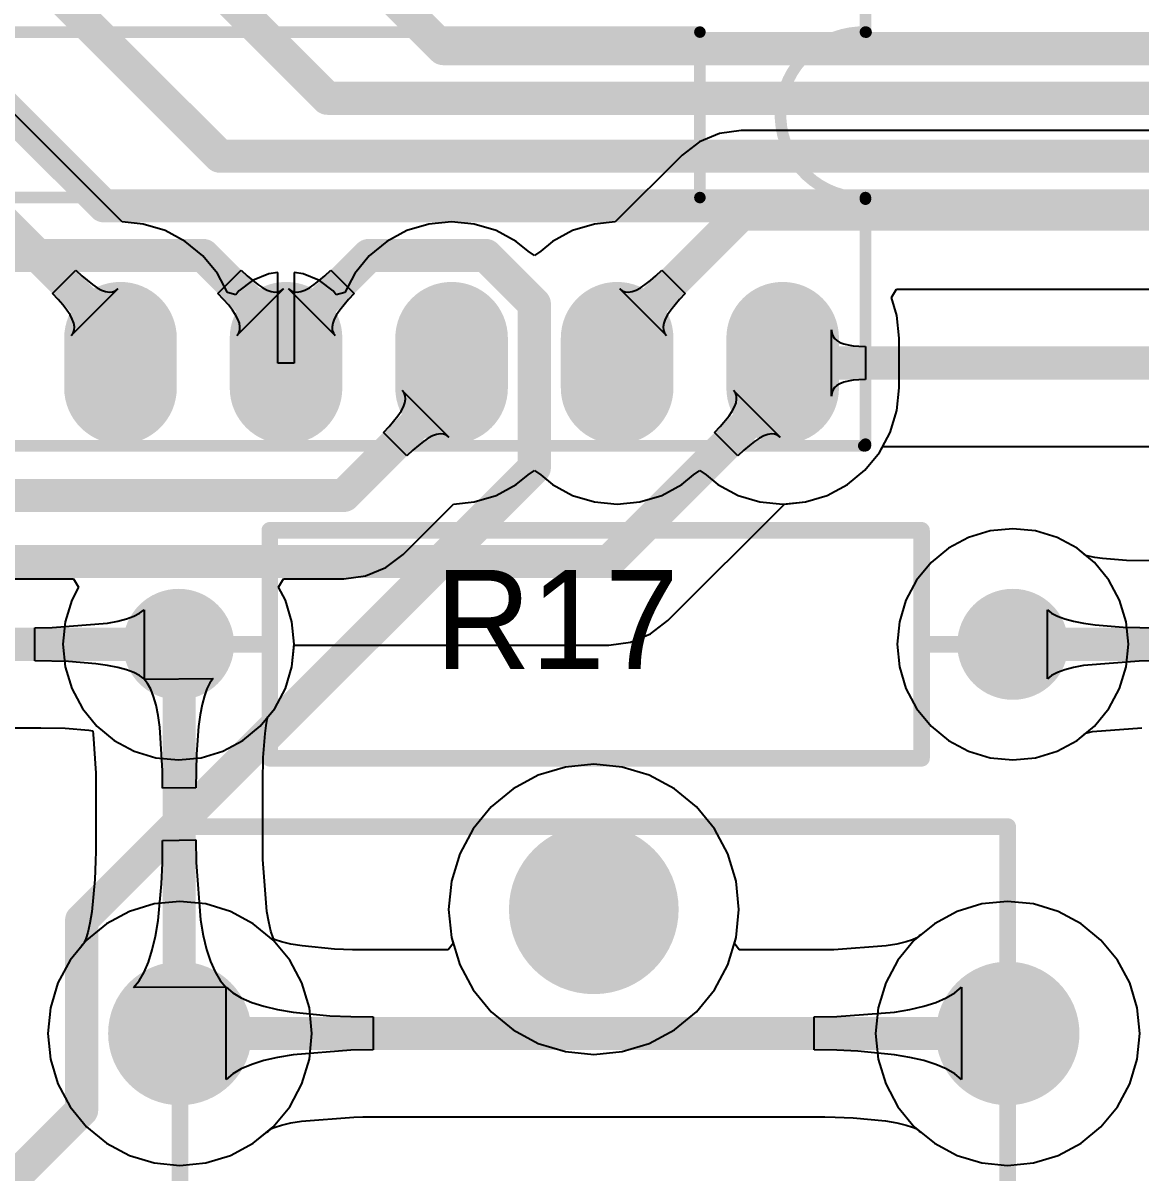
# Model space of a CAD drawing. Header units: millimetres. Extents: x 0 to 140, y 0 to 130.
# Drawn here: x 70.26 to 87.41, y 63.26 to 80.91 of the extents above; entities that cross this region are included whole.
import ezdxf

# ---------------------------------------------------------------- set-up
doc = ezdxf.new("R2010")
doc.units = ezdxf.units.MM
for name, color, linetype in [('BottomLayer', 5, 'Continuous'), ('BottomSolder', 6, 'Continuous'), ('MultiLayer', 9, 'Continuous'), ('PadHoleLayer', 156, 'Continuous'), ('TopLayer', 1, 'Continuous'), ('TopOverlay', 2, 'Continuous'), ('TopSolder', 216, 'Continuous')]:
    doc.layers.add(name, color=color, linetype=linetype)

msp = doc.modelspace()

# ---------------------------------------------------------------- hatches: boundary and pattern name
at = {"layer": 'BottomLayer'}
h = msp.add_hatch(color=5, dxfattribs=at)
edge = h.paths.add_edge_path()
edge.add_arc((71.755, 76.073), 0.762, 0, 180)
edge.add_line((70.993, 76.073), (70.993, 75.311))
edge.add_arc((71.755, 75.311), 0.762, 180, 360)
edge.add_line((72.517, 75.311), (72.517, 76.073))
h = msp.add_hatch(color=5, dxfattribs=at)
edge = h.paths.add_edge_path()
edge.add_arc((74.295, 76.073), 0.762, 0, 180)
edge.add_line((73.533, 76.073), (73.533, 75.311))
edge.add_arc((74.295, 75.311), 0.762, 180, 360)
edge.add_line((75.057, 75.311), (75.057, 76.073))
h = msp.add_hatch(color=5, dxfattribs=at)
edge = h.paths.add_edge_path()
edge.add_arc((76.835, 76.073), 0.762, 0, 180)
edge.add_line((76.073, 76.073), (76.073, 75.311))
edge.add_arc((76.835, 75.311), 0.762, 180, 360)
edge.add_line((77.597, 75.311), (77.597, 76.073))
h = msp.add_hatch(color=5, dxfattribs=at)
edge = h.paths.add_edge_path()
edge.add_arc((79.375, 76.073), 0.762, 0, 180)
edge.add_line((78.613, 76.073), (78.613, 75.311))
edge.add_arc((79.375, 75.311), 0.762, 180, 360)
edge.add_line((80.137, 75.311), (80.137, 76.073))
h = msp.add_hatch(color=5, dxfattribs=at)
edge = h.paths.add_edge_path()
edge.add_arc((81.915, 76.073), 0.762, 0, 180)
edge.add_line((81.153, 76.073), (81.153, 75.311))
edge.add_arc((81.915, 75.311), 0.762, 180, 360)
edge.add_line((82.677, 75.311), (82.677, 76.073))
h = msp.add_hatch(color=5, dxfattribs=at)
edge = h.paths.add_edge_path()
edge.add_arc((72.646, 71.374), 0.75, 0, 360)
h = msp.add_hatch(color=5, dxfattribs=at)
edge = h.paths.add_edge_path()
edge.add_arc((85.446, 71.374), 0.75, 0, 360)
h = msp.add_hatch(color=5, dxfattribs=at)
edge = h.paths.add_edge_path()
edge.add_arc((79.017, 67.306), 1.2, 0, 360)
h = msp.add_hatch(color=5, dxfattribs=at)
edge = h.paths.add_edge_path()
edge.add_arc((72.667, 65.401), 1, 0, 360)
h = msp.add_hatch(color=5, dxfattribs=at)
edge = h.paths.add_edge_path()
edge.add_arc((85.367, 65.401), 1, 0, 360)
at = {"layer": 'BottomSolder'}
h = msp.add_hatch(color=6, dxfattribs=at)
edge = h.paths.add_edge_path()
edge.add_arc((71.755, 76.073), 0.864, 0, 180)
edge.add_line((70.891, 76.073), (70.891, 75.311))
edge.add_arc((71.755, 75.311), 0.864, 180, 360)
edge.add_line((72.619, 75.311), (72.619, 76.073))
h = msp.add_hatch(color=6, dxfattribs=at)
edge = h.paths.add_edge_path()
edge.add_arc((74.295, 76.073), 0.864, 0, 180)
edge.add_line((73.431, 76.073), (73.431, 75.311))
edge.add_arc((74.295, 75.311), 0.864, 180, 360)
edge.add_line((75.159, 75.311), (75.159, 76.073))
h = msp.add_hatch(color=6, dxfattribs=at)
edge = h.paths.add_edge_path()
edge.add_arc((76.835, 76.073), 0.864, 0, 180)
edge.add_line((75.971, 76.073), (75.971, 75.311))
edge.add_arc((76.835, 75.311), 0.864, 180, 360)
edge.add_line((77.699, 75.311), (77.699, 76.073))
h = msp.add_hatch(color=6, dxfattribs=at)
edge = h.paths.add_edge_path()
edge.add_arc((79.375, 76.073), 0.864, 0, 180)
edge.add_line((78.511, 76.073), (78.511, 75.311))
edge.add_arc((79.375, 75.311), 0.864, 180, 360)
edge.add_line((80.239, 75.311), (80.239, 76.073))
h = msp.add_hatch(color=6, dxfattribs=at)
edge = h.paths.add_edge_path()
edge.add_arc((81.915, 76.073), 0.864, 0, 180)
edge.add_line((81.051, 76.073), (81.051, 75.311))
edge.add_arc((81.915, 75.311), 0.864, 180, 360)
edge.add_line((82.779, 75.311), (82.779, 76.073))
h = msp.add_hatch(color=6, dxfattribs=at)
edge = h.paths.add_edge_path()
edge.add_arc((72.646, 71.374), 0.852, 0, 360)
h = msp.add_hatch(color=6, dxfattribs=at)
edge = h.paths.add_edge_path()
edge.add_arc((85.446, 71.374), 0.852, 0, 360)
h = msp.add_hatch(color=6, dxfattribs=at)
edge = h.paths.add_edge_path()
edge.add_arc((79.017, 67.306), 1.302, 0, 360)
h = msp.add_hatch(color=6, dxfattribs=at)
edge = h.paths.add_edge_path()
edge.add_arc((72.667, 65.401), 1.102, 0, 360)
h = msp.add_hatch(color=6, dxfattribs=at)
edge = h.paths.add_edge_path()
edge.add_arc((85.367, 65.401), 1.102, 0, 360)
at = {"layer": 'MultiLayer'}
h = msp.add_hatch(color=9, dxfattribs=at)
edge = h.paths.add_edge_path()
edge.add_arc((71.755, 76.073), 0.762, 0, 180)
edge.add_line((70.993, 76.073), (70.993, 75.311))
edge.add_arc((71.755, 75.311), 0.762, 180, 360)
edge.add_line((72.517, 75.311), (72.517, 76.073))
h = msp.add_hatch(color=9, dxfattribs=at)
edge = h.paths.add_edge_path()
edge.add_arc((74.295, 76.073), 0.762, 0, 180)
edge.add_line((73.533, 76.073), (73.533, 75.311))
edge.add_arc((74.295, 75.311), 0.762, 180, 360)
edge.add_line((75.057, 75.311), (75.057, 76.073))
h = msp.add_hatch(color=9, dxfattribs=at)
edge = h.paths.add_edge_path()
edge.add_arc((76.835, 76.073), 0.762, 0, 180)
edge.add_line((76.073, 76.073), (76.073, 75.311))
edge.add_arc((76.835, 75.311), 0.762, 180, 360)
edge.add_line((77.597, 75.311), (77.597, 76.073))
h = msp.add_hatch(color=9, dxfattribs=at)
edge = h.paths.add_edge_path()
edge.add_arc((79.375, 76.073), 0.762, 0, 180)
edge.add_line((78.613, 76.073), (78.613, 75.311))
edge.add_arc((79.375, 75.311), 0.762, 180, 360)
edge.add_line((80.137, 75.311), (80.137, 76.073))
h = msp.add_hatch(color=9, dxfattribs=at)
edge = h.paths.add_edge_path()
edge.add_arc((81.915, 76.073), 0.762, 0, 180)
edge.add_line((81.153, 76.073), (81.153, 75.311))
edge.add_arc((81.915, 75.311), 0.762, 180, 360)
edge.add_line((82.677, 75.311), (82.677, 76.073))
h = msp.add_hatch(color=9, dxfattribs=at)
edge = h.paths.add_edge_path()
edge.add_arc((72.646, 71.374), 0.75, 0, 360)
h = msp.add_hatch(color=9, dxfattribs=at)
edge = h.paths.add_edge_path()
edge.add_arc((85.446, 71.374), 0.75, 0, 360)
h = msp.add_hatch(color=9, dxfattribs=at)
edge = h.paths.add_edge_path()
edge.add_arc((79.017, 67.306), 1.2, 0, 360)
h = msp.add_hatch(color=9, dxfattribs=at)
edge = h.paths.add_edge_path()
edge.add_arc((72.667, 65.401), 1, 0, 360)
h = msp.add_hatch(color=9, dxfattribs=at)
edge = h.paths.add_edge_path()
edge.add_arc((85.367, 65.401), 1, 0, 360)
at = {"layer": 'PadHoleLayer'}
h = msp.add_hatch(color=156, dxfattribs=at)
edge = h.paths.add_edge_path()
edge.add_arc((71.755, 75.692), 0.394, 0, 360)
h = msp.add_hatch(color=156, dxfattribs=at)
edge = h.paths.add_edge_path()
edge.add_arc((74.295, 75.692), 0.394, 0, 360)
h = msp.add_hatch(color=156, dxfattribs=at)
edge = h.paths.add_edge_path()
edge.add_arc((76.835, 75.692), 0.394, 0, 360)
h = msp.add_hatch(color=156, dxfattribs=at)
edge = h.paths.add_edge_path()
edge.add_arc((79.375, 75.692), 0.394, 0, 360)
h = msp.add_hatch(color=156, dxfattribs=at)
edge = h.paths.add_edge_path()
edge.add_arc((81.915, 75.692), 0.394, 0, 360)
h = msp.add_hatch(color=156, dxfattribs=at)
edge = h.paths.add_edge_path()
edge.add_arc((72.646, 71.374), 0.35, 0, 360)
h = msp.add_hatch(color=156, dxfattribs=at)
edge = h.paths.add_edge_path()
edge.add_arc((85.446, 71.374), 0.35, 0, 360)
h = msp.add_hatch(color=156, dxfattribs=at)
edge = h.paths.add_edge_path()
edge.add_arc((79.017, 67.306), 1, 0, 360)
h = msp.add_hatch(color=156, dxfattribs=at)
edge = h.paths.add_edge_path()
edge.add_arc((72.667, 65.401), 0.6, 0, 360)
h = msp.add_hatch(color=156, dxfattribs=at)
edge = h.paths.add_edge_path()
edge.add_arc((85.367, 65.401), 0.6, 0, 360)
at = {"layer": 'TopLayer'}
h = msp.add_hatch(color=1, dxfattribs=at)
edge = h.paths.add_edge_path()
edge.add_arc((71.755, 76.073), 0.762, 0, 180)
edge.add_line((70.993, 76.073), (70.993, 75.311))
edge.add_arc((71.755, 75.311), 0.762, 180, 360)
edge.add_line((72.517, 75.311), (72.517, 76.073))
h = msp.add_hatch(color=1, dxfattribs=at)
edge = h.paths.add_edge_path()
edge.add_arc((74.295, 76.073), 0.762, 0, 180)
edge.add_line((73.533, 76.073), (73.533, 75.311))
edge.add_arc((74.295, 75.311), 0.762, 180, 360)
edge.add_line((75.057, 75.311), (75.057, 76.073))
h = msp.add_hatch(color=1, dxfattribs=at)
edge = h.paths.add_edge_path()
edge.add_arc((76.835, 76.073), 0.762, 0, 180)
edge.add_line((76.073, 76.073), (76.073, 75.311))
edge.add_arc((76.835, 75.311), 0.762, 180, 360)
edge.add_line((77.597, 75.311), (77.597, 76.073))
h = msp.add_hatch(color=1, dxfattribs=at)
edge = h.paths.add_edge_path()
edge.add_arc((79.375, 76.073), 0.762, 0, 180)
edge.add_line((78.613, 76.073), (78.613, 75.311))
edge.add_arc((79.375, 75.311), 0.762, 180, 360)
edge.add_line((80.137, 75.311), (80.137, 76.073))
h = msp.add_hatch(color=1, dxfattribs=at)
edge = h.paths.add_edge_path()
edge.add_arc((81.915, 76.073), 0.762, 0, 180)
edge.add_line((81.153, 76.073), (81.153, 75.311))
edge.add_arc((81.915, 75.311), 0.762, 180, 360)
edge.add_line((82.677, 75.311), (82.677, 76.073))
h = msp.add_hatch(color=1, dxfattribs=at)
edge = h.paths.add_edge_path()
edge.add_arc((72.646, 71.374), 0.75, 0, 360)
h = msp.add_hatch(color=1, dxfattribs=at)
edge = h.paths.add_edge_path()
edge.add_arc((85.446, 71.374), 0.75, 0, 360)
h = msp.add_hatch(color=1, dxfattribs=at)
edge = h.paths.add_edge_path()
edge.add_arc((79.017, 67.306), 1.2, 0, 360)
h = msp.add_hatch(color=1, dxfattribs=at)
edge = h.paths.add_edge_path()
edge.add_arc((72.667, 65.401), 1, 0, 360)
h = msp.add_hatch(color=1, dxfattribs=at)
edge = h.paths.add_edge_path()
edge.add_arc((85.367, 65.401), 1, 0, 360)
at = {"layer": 'TopSolder'}
h = msp.add_hatch(color=216, dxfattribs=at)
edge = h.paths.add_edge_path()
edge.add_arc((71.755, 76.073), 0.864, 0, 180)
edge.add_line((70.891, 76.073), (70.891, 75.311))
edge.add_arc((71.755, 75.311), 0.864, 180, 360)
edge.add_line((72.619, 75.311), (72.619, 76.073))
h = msp.add_hatch(color=216, dxfattribs=at)
edge = h.paths.add_edge_path()
edge.add_arc((74.295, 76.073), 0.864, 0, 180)
edge.add_line((73.431, 76.073), (73.431, 75.311))
edge.add_arc((74.295, 75.311), 0.864, 180, 360)
edge.add_line((75.159, 75.311), (75.159, 76.073))
h = msp.add_hatch(color=216, dxfattribs=at)
edge = h.paths.add_edge_path()
edge.add_arc((76.835, 76.073), 0.864, 0, 180)
edge.add_line((75.971, 76.073), (75.971, 75.311))
edge.add_arc((76.835, 75.311), 0.864, 180, 360)
edge.add_line((77.699, 75.311), (77.699, 76.073))
h = msp.add_hatch(color=216, dxfattribs=at)
edge = h.paths.add_edge_path()
edge.add_arc((79.375, 76.073), 0.864, 0, 180)
edge.add_line((78.511, 76.073), (78.511, 75.311))
edge.add_arc((79.375, 75.311), 0.864, 180, 360)
edge.add_line((80.239, 75.311), (80.239, 76.073))
h = msp.add_hatch(color=216, dxfattribs=at)
edge = h.paths.add_edge_path()
edge.add_arc((81.915, 76.073), 0.864, 0, 180)
edge.add_line((81.051, 76.073), (81.051, 75.311))
edge.add_arc((81.915, 75.311), 0.864, 180, 360)
edge.add_line((82.779, 75.311), (82.779, 76.073))
h = msp.add_hatch(color=216, dxfattribs=at)
edge = h.paths.add_edge_path()
edge.add_arc((72.646, 71.374), 0.852, 0, 360)
h = msp.add_hatch(color=216, dxfattribs=at)
edge = h.paths.add_edge_path()
edge.add_arc((85.446, 71.374), 0.852, 0, 360)
h = msp.add_hatch(color=216, dxfattribs=at)
edge = h.paths.add_edge_path()
edge.add_arc((79.017, 67.306), 1.302, 0, 360)
h = msp.add_hatch(color=216, dxfattribs=at)
edge = h.paths.add_edge_path()
edge.add_arc((72.667, 65.401), 1.102, 0, 360)
h = msp.add_hatch(color=216, dxfattribs=at)
edge = h.paths.add_edge_path()
edge.add_arc((85.367, 65.401), 1.102, 0, 360)

# ---------------------------------------------------------------- linework, layer by layer
at = {"layer": 'BottomLayer'}
for p, q in [((71.783, 77.857), (68.47, 81.17)), ((80.64, 79.087), (80.374, 78.884)), ((80.948, 79.215), (80.64, 79.087)), ((81.28, 79.259), (80.948, 79.215)), ((111.075, 79.259), (81.28, 79.259)), ((80.374, 78.884), (79.347, 77.857)), ((72.104, 77.825), (71.783, 77.857)), ((76.835, 77.86), (76.486, 77.825)), ((77.184, 77.825), (76.835, 77.86)), ((79.347, 77.857), (79.026, 77.825)), ((72.439, 77.724), (72.104, 77.825)), ((72.748, 77.559), (72.439, 77.724)), ((76.151, 77.724), (75.842, 77.559)), ((76.486, 77.825), (76.151, 77.724)), ((77.519, 77.724), (77.184, 77.825)), ((77.828, 77.559), (77.519, 77.724)), ((78.691, 77.724), (78.382, 77.559)), ((79.026, 77.825), (78.691, 77.724)), ((73.018, 77.336), (72.748, 77.559)), ((75.842, 77.559), (75.572, 77.336)), ((78.008, 77.41), (77.828, 77.559)), ((78.382, 77.559), (78.202, 77.41)), ((73.241, 77.066), (73.018, 77.336)), ((75.572, 77.336), (75.349, 77.066)), ((78.105, 77.341), (78.008, 77.41)), ((78.202, 77.41), (78.105, 77.341)), ((70.71, 76.759), (71.069, 77.118)), ((71.069, 77.118), (71.16, 77.031)), ((71.16, 77.031), (71.324, 76.896)), ((73.395, 76.777), (73.241, 77.066)), ((74.03, 77.063), (73.783, 76.96)), ((74.168, 77.081), (74.03, 77.063)), ((74.168, 75.692), (74.168, 77.081)), ((74.56, 77.063), (74.422, 77.081)), ((74.422, 77.081), (74.422, 75.692)), ((74.807, 76.96), (74.56, 77.063)), ((75.349, 77.066), (75.195, 76.777)), ((79.885, 76.957), (79.97, 77.031)), ((79.97, 77.031), (80.061, 77.118)), ((80.061, 77.118), (80.42, 76.759)), ((71.715, 76.829), (70.999, 76.113)), ((71.324, 76.896), (71.397, 76.847)), ((71.397, 76.847), (71.464, 76.812)), ((71.464, 76.812), (71.526, 76.789)), ((71.632, 76.783), (71.677, 76.799)), ((71.677, 76.799), (71.715, 76.829)), ((73.57, 76.798), (73.525, 76.739)), ((73.783, 76.96), (73.57, 76.798)), ((75.02, 76.798), (74.807, 76.96)), ((75.065, 76.739), (75.02, 76.798)), ((80.131, 76.113), (79.415, 76.829)), ((79.415, 76.829), (79.453, 76.799)), ((79.453, 76.799), (79.498, 76.783)), ((79.604, 76.789), (79.666, 76.812)), ((79.666, 76.812), (79.733, 76.847)), ((79.733, 76.847), (79.806, 76.896)), ((79.806, 76.896), (79.885, 76.957)), ((70.797, 76.668), (70.71, 76.759)), ((70.871, 76.583), (70.797, 76.668)), ((71.526, 76.789), (71.582, 76.78)), ((71.582, 76.78), (71.632, 76.783)), ((73.525, 76.739), (73.395, 76.777)), ((75.195, 76.777), (75.065, 76.739)), ((79.498, 76.783), (79.548, 76.78)), ((79.548, 76.78), (79.604, 76.789)), ((80.333, 76.668), (80.198, 76.504)), ((80.42, 76.759), (80.333, 76.668)), ((70.932, 76.504), (70.871, 76.583)), ((70.981, 76.431), (70.932, 76.504)), ((80.198, 76.504), (80.149, 76.431)), ((71.016, 76.364), (70.981, 76.431)), ((71.039, 76.302), (71.016, 76.364)), ((71.048, 76.246), (71.039, 76.302)), ((80.091, 76.302), (80.082, 76.246)), ((80.114, 76.364), (80.091, 76.302)), ((80.149, 76.431), (80.114, 76.364)), ((70.999, 76.113), (71.029, 76.151)), ((71.029, 76.151), (71.045, 76.196)), ((71.045, 76.196), (71.048, 76.246)), ((80.082, 76.246), (80.085, 76.196)), ((80.085, 76.196), (80.101, 76.151)), ((80.101, 76.151), (80.131, 76.113)), ((82.662, 75.184), (82.662, 76.2)), ((82.662, 76.2), (82.667, 76.151)), ((82.667, 76.151), (82.683, 76.108)), ((82.683, 76.108), (82.709, 76.07)), ((82.709, 76.07), (82.746, 76.037)), ((82.746, 76.037), (82.793, 76.009)), ((82.793, 76.009), (82.851, 75.987)), ((82.851, 75.987), (82.919, 75.969)), ((82.919, 75.969), (82.997, 75.956)), ((82.997, 75.956), (83.086, 75.949)), ((83.086, 75.949), (83.186, 75.946)), ((83.186, 75.946), (83.186, 75.438)), ((74.422, 75.692), (74.168, 75.692)), ((82.851, 75.397), (82.793, 75.375)), ((82.919, 75.415), (82.851, 75.397)), ((82.997, 75.428), (82.919, 75.415)), ((83.086, 75.435), (82.997, 75.428)), ((83.186, 75.438), (83.086, 75.435)), ((81.189, 75.233), (81.159, 75.271)), ((81.159, 75.271), (81.875, 74.555)), ((81.205, 75.188), (81.189, 75.233)), ((82.667, 75.233), (82.662, 75.184)), ((82.683, 75.276), (82.667, 75.233)), ((82.709, 75.314), (82.683, 75.276)), ((82.746, 75.347), (82.709, 75.314)), ((82.793, 75.375), (82.746, 75.347)), ((81.176, 75.02), (81.199, 75.082)), ((81.199, 75.082), (81.208, 75.138)), ((81.208, 75.138), (81.205, 75.188)), ((80.957, 74.716), (81.092, 74.88)), ((81.092, 74.88), (81.141, 74.953)), ((81.141, 74.953), (81.176, 75.02)), ((80.87, 74.625), (80.957, 74.716)), ((81.229, 74.266), (80.87, 74.625)), ((81.557, 74.537), (81.484, 74.488)), ((81.624, 74.572), (81.557, 74.537)), ((81.686, 74.595), (81.624, 74.572)), ((81.742, 74.604), (81.686, 74.595)), ((81.792, 74.601), (81.742, 74.604)), ((81.837, 74.585), (81.792, 74.601)), ((81.875, 74.555), (81.837, 74.585)), ((81.32, 74.353), (81.229, 74.266)), ((81.405, 74.427), (81.32, 74.353)), ((81.484, 74.488), (81.405, 74.427)), ((83.401, 74.318), (83.45, 74.411)), ((83.45, 74.411), (102.74, 74.411)), ((83.178, 74.048), (83.401, 74.318)), ((82.908, 73.825), (83.178, 74.048)), ((82.599, 73.66), (82.908, 73.825)), ((82.264, 73.559), (82.599, 73.66)), ((80.154, 71.738), (81.943, 73.527)), ((81.943, 73.527), (82.264, 73.559)), ((85.099, 73.114), (84.767, 73.013)), ((85.446, 73.149), (85.099, 73.114)), ((85.792, 73.114), (85.446, 73.149)), ((86.125, 73.013), (85.792, 73.114)), ((84.767, 73.013), (84.46, 72.849)), ((86.432, 72.849), (86.125, 73.013)), ((84.46, 72.849), (84.191, 72.629)), ((86.568, 72.737), (86.432, 72.849)), ((86.608, 72.727), (86.568, 72.737)), ((84.191, 72.629), (83.97, 72.36)), ((86.702, 72.708), (86.608, 72.727)), ((86.823, 72.692), (86.702, 72.708)), ((87.188, 72.663), (86.823, 72.692)), ((87.561, 72.655), (87.188, 72.663)), ((83.97, 72.36), (83.806, 72.053)), ((83.806, 72.053), (83.705, 71.72)), ((71.96, 71.805), (72.049, 71.852)), ((72.049, 71.852), (72.116, 71.905)), ((72.116, 71.905), (72.116, 70.843)), ((85.976, 70.843), (85.976, 71.905)), ((85.976, 71.905), (86.042, 71.852)), ((86.042, 71.852), (86.131, 71.805)), ((70.708, 71.631), (71.558, 71.697)), ((71.558, 71.697), (71.715, 71.728)), ((71.715, 71.728), (71.849, 71.764)), ((71.849, 71.764), (71.96, 71.805)), ((79.888, 71.535), (80.154, 71.738)), ((83.705, 71.72), (83.671, 71.374)), ((86.131, 71.805), (86.243, 71.764)), ((86.243, 71.764), (86.377, 71.728)), ((86.377, 71.728), (86.533, 71.697)), ((86.533, 71.697), (86.712, 71.672)), ((86.712, 71.672), (87.137, 71.639)), ((70.44, 71.628), (70.708, 71.631)), ((70.44, 71.12), (70.44, 71.628)), ((79.58, 71.407), (79.888, 71.535)), ((87.137, 71.639), (87.651, 71.628)), ((74.386, 71.028), (74.419, 71.363)), ((74.419, 71.363), (79.248, 71.363)), ((79.248, 71.363), (79.58, 71.407)), ((83.671, 71.374), (83.705, 71.028)), ((70.955, 71.109), (70.44, 71.12)), ((71.379, 71.076), (70.955, 71.109)), ((71.558, 71.051), (71.379, 71.076)), ((71.715, 71.02), (71.558, 71.051)), ((71.849, 70.984), (71.715, 71.02)), ((71.96, 70.943), (71.849, 70.984)), ((74.285, 70.695), (74.386, 71.028)), ((83.705, 71.028), (83.806, 70.695)), ((86.243, 70.984), (86.131, 70.943)), ((86.377, 71.02), (86.243, 70.984)), ((86.533, 71.051), (86.377, 71.02)), ((87.383, 71.117), (86.533, 71.051)), ((87.651, 71.12), (87.383, 71.117)), ((72.049, 70.896), (71.96, 70.943)), ((72.116, 70.843), (72.049, 70.896)), ((72.118, 70.841), (73.179, 70.847)), ((72.172, 70.774), (72.118, 70.841)), ((73.179, 70.847), (73.128, 70.781)), ((86.042, 70.896), (85.976, 70.843)), ((86.131, 70.943), (86.042, 70.896)), ((72.22, 70.684), (72.172, 70.774)), ((72.263, 70.572), (72.22, 70.684)), ((73.082, 70.693), (73.042, 70.582)), ((73.128, 70.781), (73.082, 70.693)), ((74.121, 70.388), (74.285, 70.695)), ((83.806, 70.695), (83.97, 70.388)), ((72.3, 70.438), (72.263, 70.572)), ((72.331, 70.281), (72.3, 70.438)), ((73.007, 70.448), (72.977, 70.292)), ((73.042, 70.582), (73.007, 70.448)), ((72.357, 70.102), (72.331, 70.281)), ((72.977, 70.292), (72.953, 70.114)), ((74.007, 70.223), (74.017, 70.262)), ((74.017, 70.262), (74.121, 70.388)), ((83.97, 70.388), (84.191, 70.119)), ((69.335, 70.093), (70.531, 70.093)), ((70.531, 70.093), (70.904, 70.085)), ((70.904, 70.085), (71.269, 70.056)), ((72.4, 69.432), (72.357, 70.102)), ((72.953, 70.114), (72.921, 69.688)), ((73.973, 70.006), (73.989, 70.128)), ((73.989, 70.128), (74.007, 70.223)), ((84.191, 70.119), (84.46, 69.899)), ((86.671, 70.034), (87.428, 70.093)), ((71.269, 70.056), (71.329, 70.048)), ((71.329, 70.048), (71.337, 69.997)), ((71.337, 69.997), (71.375, 69.394)), ((73.945, 69.639), (73.973, 70.006)), ((86.432, 69.899), (86.568, 70.011)), ((86.568, 70.011), (86.608, 70.021)), ((86.608, 70.021), (86.671, 70.034)), ((84.46, 69.899), (84.767, 69.735)), ((84.767, 69.735), (85.099, 69.634)), ((85.792, 69.634), (86.125, 69.735)), ((86.125, 69.735), (86.432, 69.899)), ((72.921, 69.688), (72.91, 69.172)), ((73.937, 69.267), (73.945, 69.639)), ((85.099, 69.634), (85.446, 69.599)), ((85.446, 69.599), (85.792, 69.634)), ((71.375, 69.394), (71.375, 69.365)), ((72.402, 69.165), (72.4, 69.432)), ((78.583, 69.49), (78.165, 69.363)), ((79.017, 69.533), (78.583, 69.49)), ((79.451, 69.49), (79.017, 69.533)), ((79.869, 69.363), (79.451, 69.49)), ((71.375, 69.365), (71.375, 68.2)), ((73.937, 68.213), (73.937, 69.267)), ((78.165, 69.363), (77.78, 69.157)), ((80.254, 69.157), (79.869, 69.363)), ((72.91, 69.172), (72.402, 69.165)), ((77.78, 69.157), (77.443, 68.881)), ((80.592, 68.881), (80.254, 69.157)), ((77.443, 68.881), (77.166, 68.543)), ((80.869, 68.543), (80.592, 68.881)), ((77.166, 68.543), (76.96, 68.158)), ((81.074, 68.158), (80.869, 68.543)), ((72.398, 68.017), (72.402, 68.365)), ((72.402, 68.365), (72.91, 68.371)), ((72.91, 68.371), (72.915, 68.024)), ((71.375, 68.2), (71.373, 68.045)), ((73.939, 68.071), (73.937, 68.213)), ((76.96, 68.158), (76.833, 67.74)), ((81.201, 67.74), (81.074, 68.158)), ((71.373, 68.045), (71.362, 67.765)), ((72.385, 67.695), (72.398, 68.017)), ((72.915, 68.024), (72.984, 67.144)), ((74.002, 67.273), (73.939, 68.071)), ((71.362, 67.765), (71.314, 67.268)), ((72.331, 67.134), (72.385, 67.695)), ((76.833, 67.74), (76.79, 67.306)), ((81.244, 67.306), (81.201, 67.74)), ((71.314, 67.268), (71.285, 67.095)), ((74.03, 67.112), (74.002, 67.273)), ((76.79, 67.306), (76.833, 66.872)), ((81.201, 66.872), (81.244, 67.306)), ((84.592, 67.273), (84.242, 67.085)), ((84.972, 67.388), (84.592, 67.273)), ((85.367, 67.427), (84.972, 67.388)), ((85.762, 67.388), (85.367, 67.427)), ((86.142, 67.273), (85.762, 67.388)), ((86.493, 67.085), (86.142, 67.273)), ((71.285, 67.095), (71.252, 66.951)), ((72.291, 66.895), (72.331, 67.134)), ((72.984, 67.144), (73.026, 66.905)), ((74.064, 66.969), (74.03, 67.112)), ((84.242, 67.085), (84.034, 66.915)), ((86.799, 66.833), (86.493, 67.085)), ((71.252, 66.951), (71.221, 66.851)), ((74.096, 66.87), (74.064, 66.969)), ((84.034, 66.915), (84.008, 66.899)), ((71.164, 66.754), (71.146, 66.726)), ((71.196, 66.794), (71.164, 66.754)), ((71.199, 66.798), (71.196, 66.794)), ((71.221, 66.851), (71.199, 66.798)), ((72.242, 66.682), (72.291, 66.895)), ((73.026, 66.905), (73.077, 66.692)), ((74.106, 66.847), (74.096, 66.87)), ((74.126, 66.839), (74.106, 66.847)), ((74.226, 66.807), (74.126, 66.839)), ((74.369, 66.773), (74.226, 66.807)), ((74.541, 66.744), (74.369, 66.773)), ((75.037, 66.696), (74.541, 66.744)), ((76.86, 66.784), (76.784, 66.682)), ((76.833, 66.872), (76.86, 66.784)), ((81.174, 66.784), (81.201, 66.872)), ((81.25, 66.682), (81.174, 66.784)), ((83.503, 66.746), (82.701, 66.684)), ((83.665, 66.773), (83.503, 66.746)), ((83.808, 66.807), (83.665, 66.773)), ((83.908, 66.839), (83.808, 66.807)), ((83.961, 66.862), (83.908, 66.839)), ((83.967, 66.865), (83.961, 66.862)), ((84.008, 66.899), (83.967, 66.865)), ((87.051, 66.526), (86.799, 66.833)), ((71.146, 66.726), (70.983, 66.526)), ((72.184, 66.497), (72.242, 66.682)), ((73.077, 66.692), (73.137, 66.506)), ((75.315, 66.684), (75.037, 66.696)), ((75.473, 66.682), (75.315, 66.684)), ((76.784, 66.682), (75.473, 66.682)), ((82.561, 66.682), (81.25, 66.682)), ((82.701, 66.684), (82.561, 66.682)), ((70.983, 66.526), (70.796, 66.176)), ((72.117, 66.339), (72.184, 66.497)), ((73.137, 66.506), (73.206, 66.348)), ((87.239, 66.176), (87.051, 66.526)), ((71.957, 66.105), (72.042, 66.209)), ((72.042, 66.209), (72.117, 66.339)), ((73.206, 66.348), (73.284, 66.215)), ((73.284, 66.215), (73.372, 66.11)), ((70.796, 66.176), (70.68, 65.796)), ((73.372, 66.11), (71.957, 66.105)), ((73.374, 64.693), (73.374, 66.109)), ((73.374, 66.109), (73.478, 66.022)), ((84.556, 66.022), (84.66, 66.109)), ((84.66, 66.109), (84.66, 64.693)), ((87.354, 65.796), (87.239, 66.176)), ((73.478, 66.022), (73.609, 65.945)), ((73.609, 65.945), (73.768, 65.877)), ((73.768, 65.877), (73.953, 65.818)), ((84.081, 65.818), (84.266, 65.877)), ((84.266, 65.877), (84.425, 65.945)), ((84.425, 65.945), (84.556, 66.022)), ((70.68, 65.796), (70.641, 65.401)), ((73.953, 65.818), (74.166, 65.768)), ((74.166, 65.768), (74.405, 65.728)), ((74.405, 65.728), (74.966, 65.673)), ((74.966, 65.673), (75.287, 65.66)), ((82.748, 65.66), (83.629, 65.728)), ((83.629, 65.728), (83.868, 65.768)), ((83.868, 65.768), (84.081, 65.818)), ((87.393, 65.401), (87.354, 65.796)), ((75.287, 65.66), (75.634, 65.655)), ((75.634, 65.655), (75.634, 65.147)), ((82.4, 65.655), (82.748, 65.66)), ((82.4, 65.147), (82.4, 65.655)), ((70.641, 65.401), (70.68, 65.006)), ((87.354, 65.006), (87.393, 65.401)), ((75.287, 65.142), (74.405, 65.074)), ((75.634, 65.147), (75.287, 65.142)), ((82.748, 65.142), (82.4, 65.147)), ((83.068, 65.129), (82.748, 65.142)), ((70.68, 65.006), (70.796, 64.626)), ((73.953, 64.984), (73.768, 64.925)), ((74.166, 65.034), (73.953, 64.984)), ((74.405, 65.074), (74.166, 65.034)), ((83.629, 65.074), (83.068, 65.129)), ((83.868, 65.034), (83.629, 65.074)), ((84.081, 64.984), (83.868, 65.034)), ((84.266, 64.925), (84.081, 64.984)), ((87.239, 64.626), (87.354, 65.006)), ((73.609, 64.857), (73.478, 64.78)), ((73.768, 64.925), (73.609, 64.857)), ((84.425, 64.857), (84.266, 64.925)), ((84.556, 64.78), (84.425, 64.857)), ((70.796, 64.626), (70.983, 64.276)), ((73.478, 64.78), (73.374, 64.693)), ((84.66, 64.693), (84.556, 64.78)), ((87.051, 64.276), (87.239, 64.626)), ((70.983, 64.276), (71.235, 63.969)), ((86.799, 63.969), (87.051, 64.276)), ((74.531, 64.056), (75.333, 64.118)), ((75.333, 64.118), (75.473, 64.12)), ((75.473, 64.12), (82.561, 64.12)), ((82.561, 64.12), (82.719, 64.118)), ((82.719, 64.118), (82.997, 64.106)), ((82.997, 64.106), (83.493, 64.058)), ((71.235, 63.969), (71.542, 63.717)), ((74.026, 63.903), (74.067, 63.937)), ((74.067, 63.937), (74.073, 63.94)), ((74.073, 63.94), (74.126, 63.963)), ((74.126, 63.963), (74.226, 63.995)), ((74.226, 63.995), (74.369, 64.029)), ((74.369, 64.029), (74.531, 64.056)), ((83.493, 64.058), (83.665, 64.029)), ((83.665, 64.029), (83.808, 63.995)), ((83.808, 63.995), (83.908, 63.963)), ((83.908, 63.963), (83.961, 63.94)), ((83.961, 63.94), (83.967, 63.937)), ((83.967, 63.937), (84.008, 63.903)), ((86.493, 63.717), (86.799, 63.969)), ((73.793, 63.717), (74, 63.887)), ((74, 63.887), (74.026, 63.903)), ((84.008, 63.903), (84.034, 63.887)), ((84.034, 63.887), (84.242, 63.717)), ((71.542, 63.717), (71.892, 63.529)), ((73.442, 63.529), (73.793, 63.717)), ((84.242, 63.717), (84.592, 63.529)), ((86.142, 63.529), (86.493, 63.717)), ((71.892, 63.529), (72.272, 63.414)), ((72.272, 63.414), (72.667, 63.375)), ((72.667, 63.375), (73.062, 63.414)), ((73.062, 63.414), (73.442, 63.529)), ((84.592, 63.529), (84.972, 63.414)), ((84.972, 63.414), (85.367, 63.375)), ((85.367, 63.375), (85.762, 63.414)), ((85.762, 63.414), (86.142, 63.529))]:
    msp.add_line(p, q, dxfattribs=at)
at = {"layer": 'BottomLayer', "const_width": 0.508}
for points in [[(67.564, 80.264), (71.755, 76.073)], [(79.375, 76.073), (81.28, 77.978)], [(81.28, 77.978), (112.915, 77.978)], [(71.755, 75.692), (71.755, 76.073)], [(79.375, 75.692), (79.375, 76.073)], [(81.915, 75.311), (81.915, 75.692)], [(81.915, 75.692), (103.271, 75.692)], [(79.248, 72.644), (81.915, 75.311)], [(69.342, 72.644), (79.248, 72.644)], [(67.336, 71.374), (72.646, 71.374)], [(72.646, 71.374), (72.656, 71.363)], [(72.656, 65.412), (72.656, 71.363)], [(85.446, 71.374), (90.755, 71.374)], [(72.656, 65.412), (72.667, 65.401)], [(72.667, 65.401), (85.367, 65.401)]]:
    msp.add_lwpolyline(points, dxfattribs=at)
at = {"layer": 'BottomLayer', "const_width": 0.254}
for points in [[(81.153, 77.978, 1), (81.407, 77.978, 1)], [(81.153, 77.978, 1), (81.407, 77.978, 1)], [(71.628, 76.073, 1), (71.882, 76.073, 1)], [(71.628, 76.073, 1), (71.882, 76.073, 1)], [(79.248, 76.073, 1), (79.502, 76.073, 1)], [(79.248, 76.073, 1), (79.502, 76.073, 1)], [(71.628, 75.692, 1), (71.882, 75.692, 1)], [(79.248, 75.692, 1), (79.502, 75.692, 1)], [(81.788, 75.692, 1), (82.042, 75.692, 1)], [(81.788, 75.692, 1), (82.042, 75.692, 1)], [(81.788, 75.311, 1), (82.042, 75.311, 1)], [(81.788, 75.311, 1), (82.042, 75.311, 1)], [(79.121, 72.644, 1), (79.375, 72.644, 1)], [(79.121, 72.644, 1), (79.375, 72.644, 1)], [(72.519, 71.374, 1), (72.773, 71.374, 1)], [(72.519, 71.374, 1), (72.773, 71.374, 1)], [(72.529, 71.363, 1), (72.783, 71.363, 1)], [(72.529, 71.363, 1), (72.783, 71.363, 1)], [(85.319, 71.374, 1), (85.573, 71.374, 1)], [(72.529, 65.412, 1), (72.783, 65.412, 1)], [(72.529, 65.412, 1), (72.783, 65.412, 1)], [(72.54, 65.401, 1), (72.794, 65.401, 1)], [(72.54, 65.401, 1), (72.794, 65.401, 1)], [(85.24, 65.401, 1), (85.494, 65.401, 1)]]:
    msp.add_lwpolyline(points, format="xyb", close=True, dxfattribs=at)
at = {"layer": 'TopLayer'}
for p, q in [((73.25, 76.759), (73.609, 77.118)), ((73.609, 77.118), (73.7, 77.031)), ((73.7, 77.031), (73.864, 76.896)), ((74.805, 76.957), (74.89, 77.031)), ((74.89, 77.031), (74.981, 77.118)), ((74.981, 77.118), (75.34, 76.759)), ((74.255, 76.829), (73.539, 76.113)), ((73.864, 76.896), (73.937, 76.847)), ((73.937, 76.847), (74.004, 76.812)), ((74.004, 76.812), (74.066, 76.789)), ((74.172, 76.783), (74.217, 76.799)), ((74.217, 76.799), (74.255, 76.829)), ((75.051, 76.113), (74.335, 76.829)), ((74.335, 76.829), (74.373, 76.799)), ((74.373, 76.799), (74.418, 76.783)), ((74.524, 76.789), (74.586, 76.812)), ((74.586, 76.812), (74.653, 76.847)), ((74.653, 76.847), (74.726, 76.896)), ((74.726, 76.896), (74.805, 76.957)), ((83.584, 76.697), (83.662, 76.824)), ((83.662, 76.824), (102.532, 76.824)), ((73.337, 76.668), (73.25, 76.759)), ((73.411, 76.583), (73.337, 76.668)), ((74.066, 76.789), (74.122, 76.78)), ((74.122, 76.78), (74.172, 76.783)), ((74.418, 76.783), (74.468, 76.78)), ((74.468, 76.78), (74.524, 76.789)), ((75.253, 76.668), (75.118, 76.504)), ((75.34, 76.759), (75.253, 76.668)), ((83.667, 76.422), (83.584, 76.697)), ((73.472, 76.504), (73.411, 76.583)), ((73.521, 76.431), (73.472, 76.504)), ((75.118, 76.504), (75.069, 76.431)), ((73.556, 76.364), (73.521, 76.431)), ((73.579, 76.302), (73.556, 76.364)), ((73.588, 76.246), (73.579, 76.302)), ((75.011, 76.302), (75.002, 76.246)), ((75.034, 76.364), (75.011, 76.302)), ((75.069, 76.431), (75.034, 76.364)), ((83.702, 76.073), (83.667, 76.422)), ((73.539, 76.113), (73.569, 76.151)), ((73.569, 76.151), (73.585, 76.196)), ((73.585, 76.196), (73.588, 76.246)), ((75.002, 76.246), (75.005, 76.196)), ((75.005, 76.196), (75.021, 76.151)), ((75.021, 76.151), (75.051, 76.113)), ((83.702, 75.311), (83.702, 76.073)), ((76.109, 75.233), (76.079, 75.271)), ((76.079, 75.271), (76.795, 74.555)), ((76.125, 75.188), (76.109, 75.233)), ((83.667, 74.962), (83.702, 75.311)), ((76.096, 75.02), (76.119, 75.082)), ((76.119, 75.082), (76.128, 75.138)), ((76.128, 75.138), (76.125, 75.188)), ((75.877, 74.716), (76.012, 74.88)), ((76.012, 74.88), (76.061, 74.953)), ((76.061, 74.953), (76.096, 75.02)), ((83.566, 74.627), (83.667, 74.962)), ((75.79, 74.625), (75.877, 74.716)), ((76.149, 74.266), (75.79, 74.625)), ((76.477, 74.537), (76.404, 74.488)), ((76.544, 74.572), (76.477, 74.537)), ((76.606, 74.595), (76.544, 74.572)), ((76.662, 74.604), (76.606, 74.595)), ((76.712, 74.601), (76.662, 74.604)), ((76.757, 74.585), (76.712, 74.601)), ((76.795, 74.555), (76.757, 74.585)), ((83.401, 74.318), (83.566, 74.627)), ((76.24, 74.353), (76.149, 74.266)), ((76.325, 74.427), (76.24, 74.353)), ((76.404, 74.488), (76.325, 74.427)), ((83.178, 74.048), (83.401, 74.318)), ((77.828, 73.825), (78.008, 73.974)), ((78.008, 73.974), (78.105, 74.043)), ((78.105, 74.043), (78.202, 73.974)), ((78.202, 73.974), (78.382, 73.825)), ((80.368, 73.825), (80.548, 73.974)), ((80.548, 73.974), (80.645, 74.043)), ((80.645, 74.043), (80.742, 73.974)), ((80.742, 73.974), (80.922, 73.825)), ((82.908, 73.825), (83.178, 74.048)), ((77.519, 73.66), (77.828, 73.825)), ((78.382, 73.825), (78.691, 73.66)), ((80.059, 73.66), (80.368, 73.825)), ((80.922, 73.825), (81.231, 73.66)), ((82.599, 73.66), (82.908, 73.825)), ((77.184, 73.559), (77.519, 73.66)), ((78.691, 73.66), (79.026, 73.559)), ((79.724, 73.559), (80.059, 73.66)), ((81.231, 73.66), (81.566, 73.559)), ((82.264, 73.559), (82.599, 73.66)), ((76.09, 72.754), (76.863, 73.527)), ((76.863, 73.527), (77.184, 73.559)), ((79.026, 73.559), (79.375, 73.524)), ((79.375, 73.524), (79.724, 73.559)), ((81.566, 73.559), (81.915, 73.524)), ((81.915, 73.524), (82.264, 73.559)), ((85.099, 73.114), (84.767, 73.013)), ((85.446, 73.149), (85.099, 73.114)), ((85.792, 73.114), (85.446, 73.149)), ((86.125, 73.013), (85.792, 73.114)), ((84.767, 73.013), (84.46, 72.849)), ((86.432, 72.849), (86.125, 73.013)), ((75.824, 72.551), (76.09, 72.754)), ((84.46, 72.849), (84.191, 72.629)), ((86.7, 72.629), (86.432, 72.849)), ((84.191, 72.629), (83.97, 72.36)), ((86.921, 72.36), (86.7, 72.629)), ((68.946, 72.379), (71.036, 72.379)), ((71.036, 72.379), (71.113, 72.252)), ((74.179, 72.252), (74.255, 72.379)), ((74.255, 72.379), (75.184, 72.379)), ((75.184, 72.379), (75.516, 72.423)), ((75.516, 72.423), (75.824, 72.551)), ((71.113, 72.252), (71.006, 72.053)), ((74.285, 72.053), (74.179, 72.252)), ((83.97, 72.36), (83.806, 72.053)), ((87.085, 72.053), (86.921, 72.36)), ((71.006, 72.053), (70.905, 71.72)), ((74.386, 71.72), (74.285, 72.053)), ((83.806, 72.053), (83.705, 71.72)), ((87.186, 71.72), (87.085, 72.053)), ((70.905, 71.72), (70.871, 71.374)), ((74.42, 71.374), (74.386, 71.72)), ((83.705, 71.72), (83.671, 71.374)), ((87.22, 71.374), (87.186, 71.72)), ((70.871, 71.374), (70.905, 71.028)), ((74.386, 71.028), (74.42, 71.374)), ((83.671, 71.374), (83.705, 71.028)), ((87.186, 71.028), (87.22, 71.374)), ((70.905, 71.028), (71.006, 70.695)), ((74.285, 70.695), (74.386, 71.028)), ((83.705, 71.028), (83.806, 70.695)), ((87.085, 70.695), (87.186, 71.028)), ((71.006, 70.695), (71.17, 70.388)), ((74.121, 70.388), (74.285, 70.695)), ((83.806, 70.695), (83.97, 70.388)), ((86.921, 70.388), (87.085, 70.695)), ((71.17, 70.388), (71.391, 70.119)), ((73.9, 70.119), (74.121, 70.388)), ((83.97, 70.388), (84.191, 70.119)), ((86.7, 70.119), (86.921, 70.388)), ((71.391, 70.119), (71.66, 69.899)), ((73.632, 69.899), (73.9, 70.119)), ((84.191, 70.119), (84.46, 69.899)), ((86.432, 69.899), (86.7, 70.119)), ((71.66, 69.899), (71.967, 69.735)), ((71.967, 69.735), (72.299, 69.634)), ((72.992, 69.634), (73.325, 69.735)), ((73.325, 69.735), (73.632, 69.899)), ((84.46, 69.899), (84.767, 69.735)), ((84.767, 69.735), (85.099, 69.634)), ((85.792, 69.634), (86.125, 69.735)), ((86.125, 69.735), (86.432, 69.899)), ((72.299, 69.634), (72.646, 69.599)), ((72.646, 69.599), (72.992, 69.634)), ((85.099, 69.634), (85.446, 69.599)), ((85.446, 69.599), (85.792, 69.634)), ((78.583, 69.49), (78.165, 69.363)), ((79.017, 69.533), (78.583, 69.49)), ((79.451, 69.49), (79.017, 69.533)), ((79.869, 69.363), (79.451, 69.49)), ((78.165, 69.363), (77.78, 69.157)), ((80.254, 69.157), (79.869, 69.363)), ((77.78, 69.157), (77.443, 68.881)), ((80.592, 68.881), (80.254, 69.157)), ((77.443, 68.881), (77.166, 68.543)), ((80.869, 68.543), (80.592, 68.881)), ((77.166, 68.543), (76.96, 68.158)), ((81.074, 68.158), (80.869, 68.543)), ((76.96, 68.158), (76.833, 67.74)), ((81.201, 67.74), (81.074, 68.158)), ((76.833, 67.74), (76.79, 67.306)), ((81.244, 67.306), (81.201, 67.74)), ((71.892, 67.273), (71.542, 67.085)), ((72.272, 67.388), (71.892, 67.273)), ((72.667, 67.427), (72.272, 67.388)), ((73.062, 67.388), (72.667, 67.427)), ((73.442, 67.273), (73.062, 67.388)), ((73.793, 67.085), (73.442, 67.273)), ((76.79, 67.306), (76.833, 66.872)), ((81.201, 66.872), (81.244, 67.306)), ((84.592, 67.273), (84.242, 67.085)), ((84.972, 67.388), (84.592, 67.273)), ((85.367, 67.427), (84.972, 67.388)), ((85.762, 67.388), (85.367, 67.427)), ((86.142, 67.273), (85.762, 67.388)), ((86.493, 67.085), (86.142, 67.273)), ((71.542, 67.085), (71.235, 66.833)), ((74.099, 66.833), (73.793, 67.085)), ((84.242, 67.085), (83.935, 66.833)), ((86.799, 66.833), (86.493, 67.085)), ((71.235, 66.833), (70.983, 66.526)), ((74.351, 66.526), (74.099, 66.833)), ((76.833, 66.872), (76.96, 66.454)), ((81.074, 66.454), (81.201, 66.872)), ((83.935, 66.833), (83.683, 66.526)), ((87.051, 66.526), (86.799, 66.833)), ((70.983, 66.526), (70.796, 66.176)), ((74.539, 66.176), (74.351, 66.526)), ((76.96, 66.454), (77.166, 66.069)), ((80.869, 66.069), (81.074, 66.454)), ((83.683, 66.526), (83.496, 66.176)), ((87.239, 66.176), (87.051, 66.526)), ((70.796, 66.176), (70.68, 65.796)), ((74.654, 65.796), (74.539, 66.176)), ((77.166, 66.069), (77.443, 65.731)), ((80.592, 65.731), (80.869, 66.069)), ((83.496, 66.176), (83.38, 65.796)), ((87.354, 65.796), (87.239, 66.176)), ((70.68, 65.796), (70.641, 65.401)), ((74.693, 65.401), (74.654, 65.796)), ((77.443, 65.731), (77.78, 65.455)), ((80.254, 65.455), (80.592, 65.731)), ((83.38, 65.796), (83.341, 65.401)), ((87.393, 65.401), (87.354, 65.796)), ((70.641, 65.401), (70.68, 65.006)), ((74.654, 65.006), (74.693, 65.401)), ((77.78, 65.455), (78.165, 65.249)), ((79.869, 65.249), (80.254, 65.455)), ((83.341, 65.401), (83.38, 65.006)), ((87.354, 65.006), (87.393, 65.401)), ((78.165, 65.249), (78.583, 65.122)), ((79.451, 65.122), (79.869, 65.249)), ((70.68, 65.006), (70.796, 64.626)), ((74.539, 64.626), (74.654, 65.006)), ((78.583, 65.122), (79.017, 65.079)), ((79.017, 65.079), (79.451, 65.122)), ((83.38, 65.006), (83.496, 64.626)), ((87.239, 64.626), (87.354, 65.006)), ((70.796, 64.626), (70.983, 64.276)), ((74.351, 64.276), (74.539, 64.626)), ((83.496, 64.626), (83.683, 64.276)), ((87.051, 64.276), (87.239, 64.626)), ((70.983, 64.276), (71.235, 63.969)), ((74.099, 63.969), (74.351, 64.276)), ((83.683, 64.276), (83.935, 63.969)), ((86.799, 63.969), (87.051, 64.276)), ((71.235, 63.969), (71.542, 63.717)), ((73.793, 63.717), (74.099, 63.969)), ((83.935, 63.969), (84.242, 63.717)), ((86.493, 63.717), (86.799, 63.969)), ((71.542, 63.717), (71.892, 63.529)), ((73.442, 63.529), (73.793, 63.717)), ((84.242, 63.717), (84.592, 63.529)), ((86.142, 63.529), (86.493, 63.717)), ((71.892, 63.529), (72.272, 63.414)), ((72.272, 63.414), (72.667, 63.375)), ((72.667, 63.375), (73.062, 63.414)), ((73.062, 63.414), (73.442, 63.529)), ((84.592, 63.529), (84.972, 63.414)), ((84.972, 63.414), (85.367, 63.375)), ((85.367, 63.375), (85.762, 63.414)), ((85.762, 63.414), (86.142, 63.529))]:
    msp.add_line(p, q, dxfattribs=at)
at = {"layer": 'TopLayer', "const_width": 0.508}
for points in [[(66.675, 82.931), (71.501, 78.105)], [(69.215, 82.931), (73.279, 78.867)], [(71.755, 82.931), (74.93, 79.756)], [(74.295, 82.931), (76.708, 80.518)], [(76.708, 80.518), (104.013, 80.518)], [(74.93, 79.756), (103.632, 79.756)], [(73.279, 78.867), (103.443, 78.867)], [(71.501, 78.105), (103.062, 78.105)], [(69.723, 77.343), (73.025, 77.343)], [(73.025, 77.343), (74.295, 76.073)], [(74.295, 76.073), (75.565, 77.343)], [(75.565, 77.343), (77.361, 77.343)], [(77.361, 77.343), (78.105, 76.599)], [(78.105, 74.086), (78.105, 76.599)], [(74.295, 75.692), (74.295, 76.073)], [(76.835, 75.311), (76.835, 75.692)], [(75.184, 73.66), (76.835, 75.311)], [(71.159, 67.14), (78.105, 74.086)], [(60.071, 73.66), (75.184, 73.66)], [(71.159, 64.222), (71.159, 67.14)], [(67.258, 60.321), (71.159, 64.222)]]:
    msp.add_lwpolyline(points, dxfattribs=at)
at = {"layer": 'TopLayer', "const_width": 0.254}
for points in [[(76.581, 80.518, 1), (76.835, 80.518, 1)], [(76.581, 80.518, 1), (76.835, 80.518, 1)], [(74.803, 79.756, 1), (75.057, 79.756, 1)], [(74.803, 79.756, 1), (75.057, 79.756, 1)], [(73.152, 78.867, 1), (73.406, 78.867, 1)], [(73.152, 78.867, 1), (73.406, 78.867, 1)], [(71.374, 78.105, 1), (71.628, 78.105, 1)], [(71.374, 78.105, 1), (71.628, 78.105, 1)], [(72.898, 77.343, 1), (73.152, 77.343, 1)], [(72.898, 77.343, 1), (73.152, 77.343, 1)], [(75.438, 77.343, 1), (75.692, 77.343, 1)], [(75.438, 77.343, 1), (75.692, 77.343, 1)], [(77.234, 77.343, 1), (77.488, 77.343, 1)], [(77.234, 77.343, 1), (77.488, 77.343, 1)], [(77.978, 76.599, 1), (78.232, 76.599, 1)], [(77.978, 76.599, 1), (78.232, 76.599, 1)], [(74.168, 76.073, 1), (74.422, 76.073, 1)], [(74.168, 76.073, 1), (74.422, 76.073, 1)], [(74.168, 76.073, 1), (74.422, 76.073, 1)], [(74.168, 75.692, 1), (74.422, 75.692, 1)], [(76.708, 75.692, 1), (76.962, 75.692, 1)], [(76.708, 75.311, 1), (76.962, 75.311, 1)], [(76.708, 75.311, 1), (76.962, 75.311, 1)], [(77.978, 74.086, 1), (78.232, 74.086, 1)], [(77.978, 74.086, 1), (78.232, 74.086, 1)], [(75.057, 73.66, 1), (75.311, 73.66, 1)], [(75.057, 73.66, 1), (75.311, 73.66, 1)], [(71.032, 67.14, 1), (71.286, 67.14, 1)], [(71.032, 67.14, 1), (71.286, 67.14, 1)], [(71.032, 64.222, 1), (71.286, 64.222, 1)], [(71.032, 64.222, 1), (71.286, 64.222, 1)]]:
    msp.add_lwpolyline(points, format="xyb", close=True, dxfattribs=at)
at = {"layer": 'TopOverlay'}
for points, const_width in [([(83.185, 80.772), (83.185, 84.582)], 0.178), ([(65.405, 80.772), (80.645, 80.772)], 0.178), ([(80.645, 78.232), (80.645, 80.772)], 0.178), ([(65.405, 78.232), (80.645, 78.232)], 0.178), ([(83.185, 74.422), (83.185, 78.207)], 0.178), ([(62.865, 74.422), (83.16, 74.422)], 0.178), ([(83.16, 74.422), (83.185, 74.447)], 0.178), ([(74.046, 73.124), (84.046, 73.124)], 0.254), ([(74.046, 69.624), (74.046, 73.124)], 0.254), ([(84.046, 69.624), (84.046, 73.124)], 0.254), ([(73.204, 71.374), (73.966, 71.374)], 0.254), ([(84.126, 71.374), (84.888, 71.374)], 0.254), ([(74.046, 69.624), (84.046, 69.624)], 0.254), ([(72.667, 57.146), (72.667, 68.576)], 0.254), ([(72.667, 68.576), (85.367, 68.576)], 0.254), ([(85.367, 57.146), (85.367, 68.576)], 0.254)]:
    msp.add_lwpolyline(points, dxfattribs=dict(at, const_width=const_width))
for points, const_width in [([(80.601, 80.772, 1), (80.689, 80.772, 1)], 0.0889), ([(80.601, 80.772, 1), (80.689, 80.772, 1)], 0.0889), ([(83.141, 80.772, 1), (83.229, 80.772, 1)], 0.0889), ([(83.15, 80.771, 1), (83.239, 80.771, 1)], 0.0889), ([(80.601, 78.232, 1), (80.689, 78.232, 1)], 0.0889), ([(80.601, 78.232, 1), (80.689, 78.232, 1)], 0.0889), ([(83.141, 78.232, 1), (83.229, 78.232, 1)], 0.0889), ([(83.141, 78.207, 1), (83.229, 78.207, 1)], 0.0889), ([(83.115, 74.422, 1), (83.204, 74.422, 1)], 0.0889), ([(83.115, 74.422, 1), (83.204, 74.422, 1)], 0.0889), ([(83.141, 74.447, 1), (83.229, 74.447, 1)], 0.0889), ([(83.141, 74.422, 1), (83.229, 74.422, 1)], 0.0889), ([(73.982, 73.124, 1), (74.109, 73.124, 1)], 0.127), ([(73.982, 73.124, 1), (74.109, 73.124, 1)], 0.127), ([(83.982, 73.124, 1), (84.109, 73.124, 1)], 0.127), ([(83.982, 73.124, 1), (84.109, 73.124, 1)], 0.127), ([(73.14, 71.374, 1), (73.267, 71.374, 1)], 0.127), ([(73.902, 71.374, 1), (74.029, 71.374, 1)], 0.127), ([(84.062, 71.374, 1), (84.189, 71.374, 1)], 0.127), ([(84.824, 71.374, 1), (84.951, 71.374, 1)], 0.127), ([(73.982, 69.624, 1), (74.109, 69.624, 1)], 0.127), ([(73.982, 69.624, 1), (74.109, 69.624, 1)], 0.127), ([(83.982, 69.624, 1), (84.109, 69.624, 1)], 0.127), ([(83.982, 69.624, 1), (84.109, 69.624, 1)], 0.127), ([(72.604, 68.576, 1), (72.731, 68.576, 1)], 0.127), ([(72.604, 68.576, 1), (72.731, 68.576, 1)], 0.127), ([(85.304, 68.576, 1), (85.431, 68.576, 1)], 0.127), ([(85.304, 68.576, 1), (85.431, 68.576, 1)], 0.127)]:
    msp.add_lwpolyline(points, format="xyb", close=True, dxfattribs=dict(at, const_width=const_width))
at = {"layer": 'TopOverlay', "const_width": 0.178}
msp.add_lwpolyline([(83.185, 78.232, -1.030551), (83.195, 80.771)], format="xyb", dxfattribs=at)

# ---------------------------------------------------------------- texts
at = {"layer": 'TopOverlay'}
msp.add_text('R17', height=1.524, dxfattribs=at).set_placement((76.582, 70.993))

doc.saveas('drawing.dxf')
